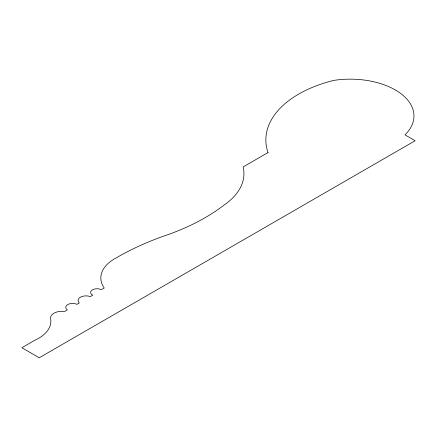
<?xml version="1.0" encoding="UTF-8"?>
<svg xmlns="http://www.w3.org/2000/svg" width="437" height="437" viewBox="0 0 437 437"><rect width="100%" height="100%" fill="white"/><g stroke="black" fill="none" stroke-linecap="round" stroke-linejoin="round"><path stroke-width="0.66" d="M268.034 152.562L243.13 166.939A84.461 48.764 0 0 1 224.438 204.806A205.45 118.613 0 0 1 163.143 236.33A250.996 144.915 0 0 0 116.215 257.896A46.814 27.028 0 0 0 104.225 288.027L101.351 289.682A6.44 3.72 0 0 0 92.256 289.96A6.44 3.72 0 0 0 92.731 295.215L90.339 296.597A7.97 4.605 0 0 0 80.397 297.215A7.97 4.605 0 0 0 79.326 302.956L76.928 304.338A6.795 3.922 0 0 0 67.735 304.562A6.795 3.922 0 0 0 67.353 309.866L64.479 311.526A11.247 6.495 0 0 0 50.594 318.436A41.952 24.221 0 0 1 34.78 340.276L21.85 347.743L39.221 357.772L415.15 140.73L404.957 134.847A63.78 36.823 0 0 0 401.062 93.764A63.78 36.823 0 0 0 333.66 80.413A112.118 64.731 0 0 0 268.034 152.562"/></g></svg>
